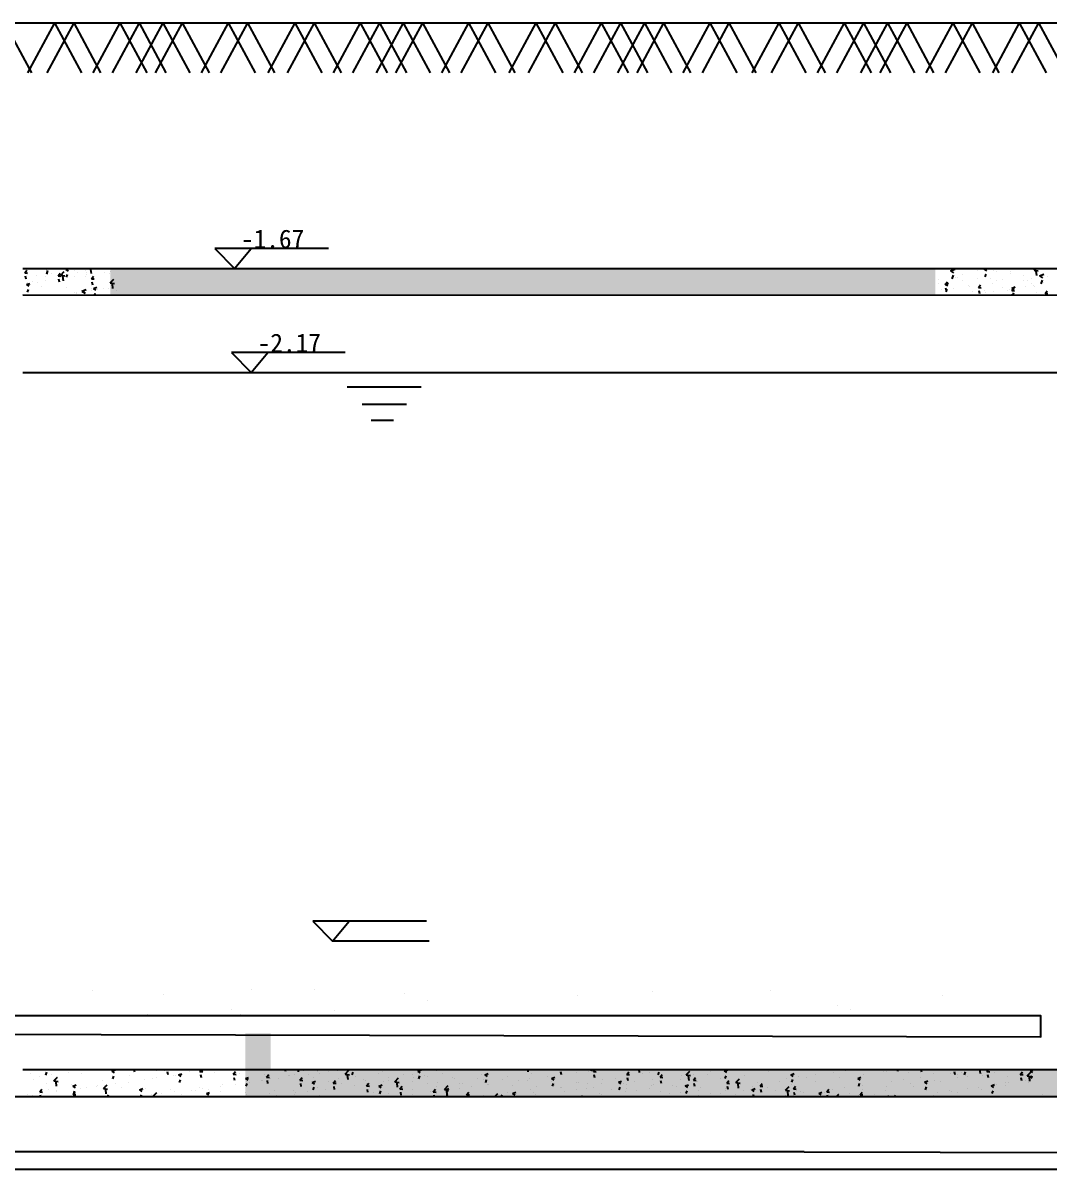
# Model space of a CAD drawing. Header units: inches. Extents: x -343134 to -190334, y -250018 to -182064.
# Drawn here: x -214346 to -207721, y -193820 to -186421 of the extents above; entities that cross this region are included whole.
import ezdxf

# ---------------------------------------------------------------- set-up
doc = ezdxf.new("R2010")
doc.units = ezdxf.units.IN
doc.header["$MEASUREMENT"] = 0
doc.linetypes.add('DASHDOT', pattern=[1, 0.5, -0.25, 0, -0.25])

# ---------------------------------------------------------------- blocks, each defined once
blk = doc.blocks.new('4')
at = {"ltscale": 5}
h = blk.add_hatch(dxfattribs=at)
h.set_pattern_fill('AR-CONC', color=256, scale=0.03, style=0)
h.set_pattern_definition([(50, (0, 0), (0.2151780548, -0.0188256405), [0.0225, -0.2475]), (355, (0, 0), (-0.0416254001, 0.2256576401), [0.018, -0.198]), (100.4514, (0.01793, -0.00157), (0.1735528145, 0.2068318626), [0.019122057, -0.2103426336]), (46.1842, (0, 0.06), (0.3201723146, -0.0496557043), [0.03375, -0.37125]), (96.6356, (0.02668, 0.05586), (0.2803988117, 0.2922353613), [0.0286830864, -0.3155139]), (351.1842, (0, 0.06), (0.2803985835, 0.2922355803), [0.027, -0.297]), (21, (0.03, 0.045), (0.17907211564, -0.1207856672), [0.0225, -0.2475]), (326, (0.03, 0.045), (0.0729945996, 0.2175450135), [0.018, -0.198]), (71.4514, (0.04492, 0.03493), (0.2520667886, 0.096759149), [0.019122057, -0.2103426336]), (37.5, (0, 0), (0.0036479566, 0.09986815615), [0, -0.1956, 0, -0.201, 0, -0.19875]), (7.5, (0, 0), (0.07892086123, 0.11832351356), [0, -0.1146, 0, -0.1911, 0, -0.07575]), (327.5, (-0.0669, 0), (0.16014673085, -0.00676646152), [0, -0.075, 0, -0.234, 0, -0.3105]), (317.5, (-0.0969, 0), (0.1749558508, 0.0300314947), [0, -0.0975, 0, -0.1554, 0, -0.2205])])
h.paths.add_polyline_path([(50057.2248, -10689.0826), (50051.8984, -10689.0826), (50051.8984, -10689.2543), (50057.2248, -10689.2557)])
h = blk.add_hatch(dxfattribs=at)
h.set_pattern_fill('AR-CONC', color=256, scale=0.05, style=0)
h.set_pattern_definition([(50, (1.6, 0), (0.3586300913, -0.0313760675), [0.0375, -0.4125]), (355, (1.6, 0), (-0.0693756668, 0.3760960669), [0.03, -0.33]), (100.4514, (1.6299, -0.0026), (0.2892546909, 0.344719771), [0.031870095, -0.350571056]), (46.1842, (1.6, 0.1), (0.5336205243, -0.082759507), [0.05625, -0.61875]), (96.6356, (1.6445, 0.0931), (0.467331353, 0.4870589355), [0.047805144, -0.5258565]), (351.1842, (1.6, 0.1), (0.4673309726, 0.4870593005), [0.045, -0.495]), (21, (1.65, 0.075), (0.298453526, -0.2013094453), [0.0375, -0.4125]), (326, (1.65, 0.075), (0.121657666, 0.3625750225), [0.03, -0.33]), (71.4514, (1.67488, 0.05822), (0.4201113143, 0.1612652484), [0.031870095, -0.350571056]), (37.5, (1.60001, 0), (0.00607992766, 0.1664469269), [0, -0.326, 0, -0.335, 0, -0.33125]), (7.5, (1.60001, 0), (0.1315347687, 0.19720585594), [0, -0.191, 0, -0.3185, 0, -0.12625]), (327.5, (1.48851, 0), (0.2669112181, -0.01127743587), [0, -0.125, 0, -0.39, 0, -0.5175]), (317.5, (1.4385, 0), (0.2915930847, 0.0500524912), [0, -0.1625, 0, -0.259, 0, -0.3675])])
h.paths.add_polyline_path([(50061.3404, -10694.2541), (50059.5302, -10694.2541), (50059.5302, -10690.5467), (50059.3385, -10690.5467), (50059.3385, -10694.2541), (50052.9344, -10694.2541), (50052.9344, -10694.02), (50052.7712, -10694.02), (50052.7712, -10694.4284), (50061.3404, -10694.4284)])
for p, q in [((50051.3344, -10689.0826), (50056.8344, -10689.0826)), ((50051.418, -10689.0829), (50051.418, -10689.0829)), ((50051.4908, -10689.0902), (50051.4894, -10689.0826)), ((50051.6105, -10689.0906), (50051.6313, -10689.0826)), ((50056.8344, -10689.0826), (50057.8344, -10689.0826)), ((50057.5404, -10689.0886), (50057.5561, -10689.0826)), ((50057.8344, -10689.0826), (50061.3344, -10689.0826)), ((50057.8623, -10689.0943), (50057.8735, -10689.0826)), ((50051.3461, -10689.1115), (50051.3605, -10689.0942)), ((50051.3461, -10689.1114), (50051.364, -10689.113)), ((50051.3553, -10689.1523), (50051.3518, -10689.1335)), ((50051.3633, -10689.1075), (50051.3633, -10689.1075)), ((50051.4189, -10689.13), (50051.4189, -10689.13)), ((50051.4804, -10689.1374), (50051.4804, -10689.1374)), ((50051.4878, -10689.1201), (50051.496, -10689.0959)), ((50051.519, -10689.1168), (50051.519, -10689.1168)), ((50051.5612, -10689.1303), (50051.5757, -10689.113)), ((50051.5612, -10689.1303), (50051.5792, -10689.1318)), ((50051.5704, -10689.1711), (50051.567, -10689.1523)), ((50051.5682, -10689.1387), (50051.5682, -10689.1387)), ((50051.5782, -10689.0896), (50051.5782, -10689.0896)), ((50051.5782, -10689.1268), (50051.6016, -10689.1025)), ((50051.5782, -10689.1268), (50051.6049, -10689.1309)), ((50051.5825, -10689.1562), (50051.5825, -10689.1562)), ((50051.5956, -10689.1618), (50051.5922, -10689.1333)), ((50051.6105, -10689.0906), (50051.6254, -10689.1006)), ((50051.6166, -10689.1398), (50051.6227, -10689.1216)), ((50051.6697, -10689.1329), (50051.6697, -10689.1329)), ((50051.6705, -10689.0968), (50051.6705, -10689.0968)), ((50051.6882, -10689.1075), (50051.6882, -10689.1075)), ((50051.7383, -10689.0964), (50051.7383, -10689.0964)), ((50051.7383, -10689.1337), (50051.7383, -10689.1337)), ((50051.7431, -10689.1087), (50051.7431, -10689.1087)), ((50051.7448, -10689.123), (50051.7448, -10689.123)), ((50051.7777, -10689.1153), (50051.7731, -10689.0902)), ((50051.7764, -10689.1491), (50051.7909, -10689.1319)), ((50051.7764, -10689.1491), (50051.7943, -10689.1507)), ((50051.8584, -10689.1081), (50051.8584, -10689.1081)), ((50051.8923, -10689.1126), (50051.8923, -10689.1126)), ((50051.8984, -10689.1032), (50051.8984, -10689.1032)), ((50051.8984, -10689.1765), (50051.9217, -10689.1521)), ((50057.2433, -10689.1547), (50057.2433, -10689.1547)), ((50057.2832, -10689.0868), (50057.2832, -10689.0868)), ((50057.3226, -10689.0978), (50057.3506, -10689.0871)), ((50057.3226, -10689.0978), (50057.3425, -10689.1113)), ((50057.3337, -10689.1504), (50057.3418, -10689.1262)), ((50057.3386, -10689.1396), (50057.3386, -10689.1396)), ((50057.357, -10689.1397), (50057.357, -10689.1397)), ((50057.3676, -10689.1406), (50057.3676, -10689.1406)), ((50057.4009, -10689.1244), (50057.4009, -10689.1244)), ((50057.4968, -10689.0958), (50057.4968, -10689.0958)), ((50057.4987, -10689.1464), (50057.4987, -10689.1464)), ((50057.5404, -10689.0886), (50057.5553, -10689.0987)), ((50057.5464, -10689.1148), (50057.5464, -10689.1148)), ((50057.5465, -10689.1378), (50057.5525, -10689.1197)), ((50057.5512, -10689.1385), (50057.5512, -10689.1385)), ((50057.5811, -10689.1496), (50057.5811, -10689.1496)), ((50057.603, -10689.0988), (50057.603, -10689.0988)), ((50057.6215, -10689.1049), (50057.6215, -10689.1049)), ((50057.6589, -10689.1532), (50057.6589, -10689.1532)), ((50057.7071, -10689.116), (50057.7071, -10689.116)), ((50057.7103, -10689.1049), (50057.7103, -10689.1049)), ((50057.7352, -10689.0899), (50057.7352, -10689.0899)), ((50057.7921, -10689.1314), (50057.7921, -10689.1314)), ((50057.847, -10689.1472), (50057.847, -10689.1472)), ((50057.8611, -10689.0948), (50057.8611, -10689.0948)), ((50057.8623, -10689.0942), (50057.889, -10689.0984)), ((50057.8797, -10689.1293), (50057.8764, -10689.1008)), ((50057.8975, -10689.1299), (50057.9255, -10689.1191)), ((50057.8975, -10689.1299), (50057.9174, -10689.1433)), ((50057.9238, -10689.1139), (50057.9238, -10689.1139)), ((50057.9471, -10689.134), (50057.9471, -10689.134)), ((50051.3584, -10689.1873), (50051.3794, -10689.1793)), ((50051.3585, -10689.1873), (50051.3734, -10689.1974)), ((50051.3645, -10689.2365), (50051.3706, -10689.2184)), ((50051.3666, -10689.1728), (50051.3666, -10689.1728)), ((50051.3932, -10689.1687), (50051.3932, -10689.1687)), ((50051.431, -10689.1754), (50051.431, -10689.1754)), ((50051.4552, -10689.2018), (50051.4552, -10689.2018)), ((50051.4802, -10689.1579), (50051.4802, -10689.1579)), ((50051.6154, -10689.2086), (50051.6154, -10689.2086)), ((50051.7156, -10689.2286), (50051.7436, -10689.2179)), ((50051.7156, -10689.2286), (50051.7355, -10689.242)), ((50051.7755, -10689.2154), (50051.7755, -10689.2154)), ((50051.7795, -10689.2264), (50051.7795, -10689.2264)), ((50051.7856, -10689.19), (50051.7821, -10689.1712)), ((50051.7896, -10689.2114), (50051.8106, -10689.2033)), ((50051.7896, -10689.2113), (50051.8045, -10689.2214)), ((50051.8179, -10689.2214), (50051.8179, -10689.2214)), ((50051.8577, -10689.2137), (50051.8577, -10689.2137)), ((50051.8887, -10689.2125), (50051.8887, -10689.2125)), ((50051.8887, -10689.2125), (50051.8887, -10689.2125)), ((50051.8984, -10689.1765), (50051.925, -10689.1806)), ((50051.9157, -10689.2115), (50051.9124, -10689.183)), ((50051.918, -10689.2082), (50051.918, -10689.2082)), ((50051.9357, -10689.2221), (50051.9357, -10689.2221)), ((50057.2457, -10689.1788), (50057.2457, -10689.1788)), ((50057.2672, -10689.2215), (50057.2672, -10689.2215)), ((50057.2878, -10689.1873), (50057.3023, -10689.17)), ((50057.2878, -10689.1872), (50057.3057, -10689.1888)), ((50057.2883, -10689.1854), (50057.3093, -10689.1773)), ((50057.2883, -10689.1854), (50057.3032, -10689.1954)), ((50057.297, -10689.2281), (50057.2935, -10689.2093)), ((50057.2944, -10689.2346), (50057.3005, -10689.2164)), ((50057.3427, -10689.2136), (50057.3427, -10689.2136)), ((50057.3997, -10689.1577), (50057.3997, -10689.1577)), ((50057.4421, -10689.1914), (50057.4421, -10689.1914)), ((50057.4429, -10689.2004), (50057.4429, -10689.2004)), ((50057.503, -10689.2061), (50057.5174, -10689.1888)), ((50057.503, -10689.2061), (50057.5209, -10689.2076)), ((50057.5122, -10689.2469), (50057.5087, -10689.2281)), ((50057.5426, -10689.2232), (50057.5426, -10689.2232)), ((50057.5944, -10689.1804), (50057.5944, -10689.1804)), ((50057.6171, -10689.1614), (50057.6171, -10689.1614)), ((50057.6562, -10689.2083), (50057.6562, -10689.2083)), ((50057.689, -10689.2273), (50057.689, -10689.2273)), ((50057.7034, -10689.2158), (50057.7034, -10689.2158)), ((50057.7181, -10689.2249), (50057.7326, -10689.2077)), ((50057.7181, -10689.2249), (50057.7361, -10689.2265)), ((50057.7194, -10689.2094), (50057.7404, -10689.2013)), ((50057.7195, -10689.2094), (50057.7344, -10689.2194)), ((50057.7946, -10689.1586), (50057.7946, -10689.1586)), ((50057.8059, -10689.2019), (50057.8059, -10689.2019)), ((50057.819, -10689.1599), (50057.819, -10689.1599)), ((50057.8457, -10689.1833), (50057.8457, -10689.1833)), ((50057.8574, -10689.1947), (50057.8574, -10689.1947)), ((50057.8639, -10689.1972), (50057.8639, -10689.1972)), ((50057.9085, -10689.1824), (50057.9167, -10689.1583)), ((50057.9208, -10689.1734), (50057.9208, -10689.1734)), ((50057.9333, -10689.2437), (50057.9478, -10689.2265)), ((50051.3344, -10689.2541), (50058.3396, -10689.256)), ((50051.3605, -10689.251), (50051.3605, -10689.251)), ((50051.5908, -10689.2513), (50051.5908, -10689.2513)), ((50051.6659, -10689.2414), (50051.6659, -10689.2414)), ((50051.6828, -10689.2437), (50051.6828, -10689.2437)), ((50051.6833, -10689.2406), (50051.6833, -10689.2406)), ((50051.7347, -10689.2336), (50051.7347, -10689.2336)), ((50051.7978, -10689.2541), (50051.8017, -10689.2424)), ((50052.0479, -10689.2547), (50052.0479, -10689.2547)), ((50052.2925, -10689.2542), (50052.2925, -10689.2542)), ((50052.3156, -10689.2547), (50052.3156, -10689.2547)), ((50057.4675, -10689.2331), (50057.4675, -10689.2331)), ((50057.5476, -10689.2383), (50057.5476, -10689.2383)), ((50057.5981, -10689.2319), (50057.5981, -10689.2319)), ((50057.7252, -10689.2541), (50057.7239, -10689.247)), ((50057.727, -10689.2541), (50057.7316, -10689.2405)), ((50057.8761, -10689.238), (50057.8761, -10689.238)), ((50057.9333, -10689.2437), (50057.9513, -10689.2453)), ((50051.3344, -10689.7543), (50056.9302, -10689.7543)), ((50056.9302, -10689.7543), (50064.999, -10689.753)), ((50053.4287, -10689.8479), (50053.9055, -10689.8479)), ((50053.5241, -10689.9584), (50053.8101, -10689.9584)), ((50053.5835, -10690.0619), (50053.7265, -10690.0619)), ((50051.3344, -10694.2541), (50057.9302, -10694.2541)), ((50051.8615, -10694.2583), (50051.8615, -10694.2583)), ((50051.9083, -10694.265), (50051.9293, -10694.2569)), ((50052.0558, -10694.2695), (50052.053, -10694.2541)), ((50052.0907, -10694.2554), (50052.0907, -10694.2554)), ((50052.2508, -10694.2621), (50052.2508, -10694.2621)), ((50052.477, -10694.2663), (50052.4872, -10694.2541)), ((50052.5738, -10694.2583), (50052.5738, -10694.2583)), ((50052.9883, -10694.2557), (50052.9883, -10694.2557)), ((50053.0287, -10694.2655), (50053.0325, -10694.2541)), ((50053.1129, -10694.2688), (50053.1112, -10694.2541)), ((50053.3648, -10694.2621), (50053.3648, -10694.2621)), ((50053.4157, -10694.2835), (50053.4391, -10694.2591)), ((50053.8849, -10694.2644), (50053.9059, -10694.2563)), ((50054.2318, -10694.2559), (50054.2318, -10694.2559)), ((50054.5963, -10694.2698), (50054.5935, -10694.2541)), ((50054.771, -10694.2584), (50054.771, -10694.2584)), ((50055.0053, -10694.2648), (50055.0089, -10694.2541)), ((50055.0175, -10694.2666), (50055.0279, -10694.2541)), ((50055.3143, -10694.2745), (50055.312, -10694.2541)), ((50055.5343, -10694.2551), (50055.5343, -10694.2551)), ((50055.8615, -10694.2637), (50055.8825, -10694.2556)), ((50055.9288, -10694.2578), (50055.9288, -10694.2578)), ((50056.7301, -10694.258), (50056.7301, -10694.258)), ((50056.9819, -10694.2642), (50056.9853, -10694.2541)), ((50057.1369, -10694.27), (50057.1339, -10694.2541)), ((50057.5085, -10694.2563), (50057.5085, -10694.2563)), ((50057.5158, -10694.2802), (50057.5127, -10694.2541)), ((50057.558, -10694.2668), (50057.5687, -10694.2541)), ((50057.6787, -10694.2598), (50057.6787, -10694.2598)), ((50057.8381, -10694.263), (50057.8591, -10694.255)), ((50057.9302, -10694.2541), (50059.7404, -10694.2541)), ((50051.3817, -10694.2788), (50051.3817, -10694.2788)), ((50051.4001, -10694.3212), (50051.4001, -10694.3212)), ((50051.443, -10694.2993), (50051.443, -10694.2993)), ((50051.4832, -10694.2902), (50051.4893, -10694.272)), ((50051.5181, -10694.2894), (50051.5181, -10694.2894)), ((50051.5345, -10694.3274), (50051.5578, -10694.3031)), ((50051.5345, -10694.3274), (50051.5611, -10694.3316)), ((50051.5518, -10694.3625), (50051.5485, -10694.334)), ((50051.5559, -10694.2987), (50051.5559, -10694.2987)), ((50051.6317, -10694.2744), (50051.6317, -10694.2744)), ((50051.7099, -10694.2776), (50051.7099, -10694.2776)), ((50051.8462, -10694.3238), (50051.8462, -10694.3238)), ((50051.9083, -10694.265), (50051.9232, -10694.2751)), ((50051.9143, -10694.3142), (50051.9204, -10694.2961)), ((50052.0136, -10694.3357), (50052.0136, -10694.3357)), ((50052.0212, -10694.2937), (50052.0212, -10694.2937)), ((50052.1205, -10694.318), (50052.1205, -10694.318)), ((50052.1677, -10694.3146), (50052.1677, -10694.3146)), ((50052.1956, -10694.3081), (50052.1956, -10694.3081)), ((50052.1961, -10694.2637), (50052.1961, -10694.2637)), ((50052.271, -10694.2883), (50052.2675, -10694.2695)), ((50052.3092, -10694.2932), (50052.3092, -10694.2932)), ((50052.3192, -10694.2954), (50052.3192, -10694.2954)), ((50052.3394, -10694.289), (50052.3604, -10694.281)), ((50052.3394, -10694.289), (50052.3543, -10694.2991)), ((50052.3455, -10694.3382), (50052.3516, -10694.3201)), ((50052.411, -10694.2689), (50052.411, -10694.2689)), ((50052.475, -10694.2729), (50052.475, -10694.2729)), ((50052.477, -10694.2663), (50052.4949, -10694.2679)), ((50052.4862, -10694.3072), (50052.4827, -10694.2884)), ((50052.4987, -10694.2682), (50052.4987, -10694.2682)), ((50052.5711, -10694.2757), (50052.5711, -10694.2757)), ((50052.6922, -10694.2851), (50052.7066, -10694.2679)), ((50052.6922, -10694.2851), (50052.7101, -10694.2867)), ((50052.7014, -10694.326), (50052.6979, -10694.3072)), ((50052.7312, -10694.2824), (50052.7312, -10694.2824)), ((50052.7705, -10694.3131), (50052.7915, -10694.305)), ((50052.7705, -10694.3131), (50052.7855, -10694.3231)), ((50052.7769, -10694.3324), (50052.7769, -10694.3324)), ((50052.873, -10694.3269), (50052.873, -10694.3269)), ((50052.8836, -10694.3226), (50052.8836, -10694.3226)), ((50052.8914, -10694.2892), (50052.8914, -10694.2892)), ((50052.9074, -10694.304), (50052.9218, -10694.2867)), ((50052.9074, -10694.3039), (50052.9253, -10694.3055)), ((50052.9165, -10694.3448), (50052.9131, -10694.326)), ((50052.9328, -10694.3099), (50052.9328, -10694.3099)), ((50052.9867, -10694.3119), (50052.9867, -10694.3119)), ((50053.0515, -10694.296), (50053.0515, -10694.296)), ((50053.0585, -10694.2925), (50053.0585, -10694.2925)), ((50053.0868, -10694.2888), (50053.0868, -10694.2888)), ((50053.1225, -10694.3228), (50053.137, -10694.3056)), ((50053.1225, -10694.3228), (50053.1405, -10694.3243)), ((50053.1484, -10694.2624), (50053.1484, -10694.2624)), ((50053.1761, -10694.287), (50053.1761, -10694.287)), ((50053.2017, -10694.3371), (50053.2227, -10694.329)), ((50053.2117, -10694.3027), (50053.2117, -10694.3027)), ((50053.2335, -10694.2625), (50053.2335, -10694.2625)), ((50053.2383, -10694.2696), (50053.2383, -10694.2696)), ((50053.2512, -10694.2771), (50053.2512, -10694.2771)), ((50053.3054, -10694.3284), (50053.3054, -10694.3284)), ((50053.3086, -10694.2692), (50053.3086, -10694.2692)), ((50053.3377, -10694.3416), (50053.3522, -10694.3244)), ((50053.3718, -10694.3095), (50053.3718, -10694.3095)), ((50053.4157, -10694.2835), (50053.4424, -10694.2876)), ((50053.4331, -10694.3185), (50053.4298, -10694.29)), ((50053.4598, -10694.2895), (50053.4659, -10694.2714)), ((50053.4687, -10694.276), (50053.4687, -10694.276)), ((50053.4803, -10694.2983), (50053.4803, -10694.2983)), ((50053.532, -10694.3163), (50053.532, -10694.3163)), ((50053.5445, -10694.3259), (50053.5445, -10694.3259)), ((50053.6289, -10694.2827), (50053.6289, -10694.2827)), ((50053.6553, -10694.2683), (50053.6553, -10694.2683)), ((50053.6641, -10694.3307), (50053.6641, -10694.3307)), ((50053.6921, -10694.323), (50053.6921, -10694.323)), ((50053.6961, -10694.3067), (50053.6961, -10694.3067)), ((50053.7359, -10694.3331), (50053.7593, -10694.3088)), ((50053.7359, -10694.3331), (50053.7626, -10694.3373)), ((50053.789, -10694.2895), (50053.789, -10694.2895)), ((50053.8519, -10694.2842), (50053.8519, -10694.2842)), ((50053.8523, -10694.3298), (50053.8523, -10694.3298)), ((50053.8536, -10694.3057), (50053.8536, -10694.3057)), ((50053.8849, -10694.2643), (50053.8998, -10694.2744)), ((50053.891, -10694.3136), (50053.897, -10694.2954)), ((50053.9287, -10694.2958), (50053.9287, -10694.2958)), ((50053.9492, -10694.2963), (50053.9492, -10694.2963)), ((50054.0059, -10694.263), (50054.0059, -10694.263)), ((50054.0423, -10694.2809), (50054.0423, -10694.2809)), ((50054.1093, -10694.303), (50054.1093, -10694.303)), ((50054.1198, -10694.3132), (50054.1198, -10694.3132)), ((50054.2695, -10694.3098), (50054.2695, -10694.3098)), ((50054.2947, -10694.2832), (50054.2947, -10694.2832)), ((50054.3096, -10694.3212), (50054.3096, -10694.3212)), ((50054.316, -10694.2884), (50054.337, -10694.2803)), ((50054.316, -10694.2884), (50054.3309, -10694.2984)), ((50054.3221, -10694.3376), (50054.3282, -10694.3194)), ((50054.4296, -10694.3166), (50054.4296, -10694.3166)), ((50054.4636, -10694.3001), (50054.4636, -10694.3001)), ((50054.531, -10694.3245), (50054.531, -10694.3245)), ((50054.5898, -10694.3233), (50054.5898, -10694.3233)), ((50054.6061, -10694.3146), (50054.6061, -10694.3146)), ((50054.6152, -10694.2809), (50054.6152, -10694.2809)), ((50054.7197, -10694.2996), (50054.7197, -10694.2996)), ((50054.7472, -10694.3124), (50054.7682, -10694.3043)), ((50054.7472, -10694.3124), (50054.7621, -10694.3225)), ((50054.7499, -10694.3301), (50054.7499, -10694.3301)), ((50054.8115, -10694.2886), (50054.808, -10694.2698)), ((50054.9092, -10694.2747), (50054.9092, -10694.2747)), ((50054.9843, -10694.2648), (50054.9843, -10694.2648)), ((50055.0175, -10694.2665), (50055.0354, -10694.2681)), ((50055.0267, -10694.3074), (50055.0232, -10694.2886)), ((50055.0729, -10694.3179), (50055.0729, -10694.3179)), ((50055.1571, -10694.312), (50055.1571, -10694.312)), ((50055.1783, -10694.3364), (50055.1993, -10694.3284)), ((50055.2287, -10694.2954), (50055.2287, -10694.2954)), ((50055.2327, -10694.2854), (50055.2471, -10694.2681)), ((50055.2327, -10694.2854), (50055.2506, -10694.2869)), ((50055.2419, -10694.3262), (50055.2384, -10694.3074)), ((50055.2836, -10694.3333), (50055.2836, -10694.3333)), ((50055.3321, -10694.282), (50055.3321, -10694.282)), ((50055.3827, -10694.2743), (50055.3827, -10694.2743)), ((50055.3972, -10694.3184), (50055.3972, -10694.3184)), ((50055.4364, -10694.2889), (50055.4425, -10694.2707)), ((50055.4479, -10694.3042), (50055.4623, -10694.287)), ((50055.4479, -10694.3042), (50055.4658, -10694.3058)), ((50055.4571, -10694.3451), (50055.4536, -10694.3263)), ((50055.5789, -10694.3179), (50055.5789, -10694.3179)), ((50055.5867, -10694.2934), (50055.5867, -10694.2934)), ((50055.6171, -10694.2892), (50055.6405, -10694.2648)), ((50055.6171, -10694.2892), (50055.6438, -10694.2933)), ((50055.6345, -10694.3242), (50055.6312, -10694.2957)), ((50055.6618, -10694.2835), (50055.6618, -10694.2835)), ((50055.663, -10694.323), (50055.6775, -10694.3058)), ((50055.663, -10694.323), (50055.681, -10694.3246)), ((50055.6864, -10694.3325), (50055.6864, -10694.3325)), ((50055.7539, -10694.2878), (50055.7539, -10694.2878)), ((50055.7754, -10694.2686), (50055.7754, -10694.2686)), ((50055.8405, -10694.3114), (50055.8405, -10694.3114)), ((50055.8615, -10694.2637), (50055.8764, -10694.2738)), ((50055.8676, -10694.3129), (50055.8737, -10694.2948)), ((50055.8782, -10694.3419), (50055.8927, -10694.3246)), ((50055.9373, -10694.3388), (50055.9607, -10694.3145)), ((50055.992, -10694.2922), (50055.992, -10694.2922)), ((50056.1478, -10694.2697), (50056.1478, -10694.2697)), ((50056.2183, -10694.3327), (50056.2183, -10694.3327)), ((50056.2641, -10694.3122), (50056.2641, -10694.3122)), ((50056.2926, -10694.2877), (50056.3136, -10694.2797)), ((50056.2926, -10694.2877), (50056.3076, -10694.2978)), ((50056.2987, -10694.3369), (50056.3048, -10694.3188)), ((50056.3392, -10694.3023), (50056.3392, -10694.3023)), ((50056.3933, -10694.3027), (50056.3933, -10694.3027)), ((50056.4497, -10694.3292), (50056.4497, -10694.3292)), ((50056.4528, -10694.2873), (50056.4528, -10694.2873)), ((50056.5683, -10694.2727), (50056.5683, -10694.2727)), ((50056.6056, -10694.3067), (50056.6056, -10694.3067)), ((50056.6423, -10694.2624), (50056.6423, -10694.2624)), ((50056.7238, -10694.3118), (50056.7448, -10694.3037)), ((50056.7238, -10694.3117), (50056.7387, -10694.3218)), ((50056.7596, -10694.2856), (50056.7596, -10694.2856)), ((50056.8902, -10694.2648), (50056.8902, -10694.2648)), ((50056.9111, -10694.2664), (50056.9111, -10694.2664)), ((50056.9416, -10694.3309), (50056.9416, -10694.3309)), ((50057.0167, -10694.321), (50057.0167, -10694.321)), ((50057.0504, -10694.2715), (50057.0504, -10694.2715)), ((50057.1303, -10694.3061), (50057.1303, -10694.3061)), ((50057.1549, -10694.3358), (50057.1759, -10694.3277)), ((50057.1549, -10694.3358), (50057.1698, -10694.3458)), ((50057.2105, -10694.2783), (50057.2105, -10694.2783)), ((50057.2173, -10694.3226), (50057.2173, -10694.3226)), ((50057.2557, -10694.3316), (50057.2557, -10694.3316)), ((50057.3198, -10694.2811), (50057.3198, -10694.2811)), ((50057.352, -10694.2888), (50057.3486, -10694.27)), ((50057.3688, -10694.3034), (50057.3688, -10694.3034)), ((50057.3707, -10694.2851), (50057.3707, -10694.2851)), ((50057.3949, -10694.2712), (50057.3949, -10694.2712)), ((50057.4131, -10694.2882), (50057.4191, -10694.2701)), ((50057.4306, -10694.3015), (50057.4306, -10694.3015)), ((50057.5247, -10694.2809), (50057.5247, -10694.2809)), ((50057.5308, -10694.2918), (50057.5308, -10694.2918)), ((50057.558, -10694.2668), (50057.5759, -10694.2684)), ((50057.5672, -10694.3077), (50057.5637, -10694.2889)), ((50057.6056, -10694.2715), (50057.6056, -10694.2715)), ((50057.691, -10694.2986), (50057.691, -10694.2986)), ((50057.7732, -10694.2856), (50057.7877, -10694.2684)), ((50057.7732, -10694.2856), (50057.7911, -10694.2872)), ((50057.7824, -10694.3265), (50057.7789, -10694.3077)), ((50057.8077, -10694.3248), (50057.8077, -10694.3248)), ((50057.8186, -10694.2949), (50057.8419, -10694.2705)), ((50057.8186, -10694.2949), (50057.8453, -10694.299)), ((50057.8359, -10694.3299), (50057.8326, -10694.3014)), ((50057.8381, -10694.263), (50057.8531, -10694.2731)), ((50057.8442, -10694.3122), (50057.8503, -10694.2941)), ((50057.8511, -10694.3054), (50057.8511, -10694.3054)), ((50057.8524, -10694.3073), (50057.8524, -10694.3073)), ((50051.4392, -10694.4077), (50051.4392, -10694.4077)), ((50051.4427, -10694.3978), (50051.4572, -10694.3806)), ((50051.4427, -10694.3978), (50051.4607, -10694.3994)), ((50051.4873, -10694.3473), (50051.4873, -10694.3473)), ((50051.4963, -10694.3838), (50051.4963, -10694.3838)), ((50051.5523, -10694.3985), (50051.5523, -10694.3985)), ((50051.5528, -10694.3927), (50051.5528, -10694.3927)), ((50051.6474, -10694.354), (50051.6474, -10694.354)), ((50051.6562, -10694.3618), (50051.6772, -10694.3537)), ((50051.6562, -10694.3618), (50051.6711, -10694.3718)), ((50051.6579, -10694.4167), (50051.6724, -10694.3994)), ((50051.6623, -10694.411), (50051.6683, -10694.3928)), ((50051.6713, -10694.3538), (50051.6713, -10694.3538)), ((50051.7063, -10694.3774), (50051.7063, -10694.3774)), ((50051.7423, -10694.3678), (50051.7423, -10694.3678)), ((50051.8076, -10694.3608), (50051.8076, -10694.3608)), ((50051.8174, -10694.3579), (50051.8174, -10694.3579)), ((50051.8546, -10694.3771), (50051.878, -10694.3527)), ((50051.8546, -10694.3771), (50051.8813, -10694.3812)), ((50051.8578, -10694.3582), (50051.8578, -10694.3582)), ((50051.872, -10694.4121), (50051.8687, -10694.3836)), ((50051.931, -10694.343), (50051.931, -10694.343)), ((50051.9677, -10694.3676), (50051.9677, -10694.3676)), ((50052.0873, -10694.3858), (50052.1083, -10694.3777)), ((50052.0873, -10694.3858), (50052.1023, -10694.3959)), ((50052.1279, -10694.3743), (50052.1279, -10694.3743)), ((50052.1748, -10694.4267), (50052.1982, -10694.4024)), ((50052.288, -10694.3811), (50052.288, -10694.3811)), ((50052.3156, -10694.3953), (50052.3156, -10694.3953)), ((50052.4197, -10694.3865), (50052.4197, -10694.3865)), ((50052.4482, -10694.3879), (50052.4482, -10694.3879)), ((50052.4714, -10694.3728), (50052.4714, -10694.3728)), ((50052.4948, -10694.3767), (50052.4948, -10694.3767)), ((50052.5185, -10694.4098), (50052.5395, -10694.4018)), ((50052.5185, -10694.4098), (50052.5334, -10694.4199)), ((50052.5337, -10694.3826), (50052.5337, -10694.3826)), ((50052.6083, -10694.3946), (50052.6083, -10694.3946)), ((50052.6085, -10694.3617), (50052.6085, -10694.3617)), ((50052.6254, -10694.3516), (50052.6254, -10694.3516)), ((50052.7086, -10694.3526), (50052.7086, -10694.3526)), ((50052.7685, -10694.4014), (50052.7685, -10694.4014)), ((50052.7766, -10694.3623), (50052.7827, -10694.3441)), ((50052.7979, -10694.3368), (50052.7979, -10694.3368)), ((50052.9286, -10694.4082), (50052.9286, -10694.4082)), ((50052.9291, -10694.4098), (50052.9291, -10694.4098)), ((50052.9554, -10694.3884), (50052.9554, -10694.3884)), ((50053.0831, -10694.3887), (50053.0831, -10694.3887)), ((50053.0972, -10694.4053), (50053.0972, -10694.4053)), ((50053.1317, -10694.3636), (50053.1283, -10694.3448)), ((50053.1304, -10694.3584), (50053.1304, -10694.3584)), ((50053.1723, -10694.3954), (50053.1723, -10694.3954)), ((50053.2017, -10694.3371), (50053.2166, -10694.3471)), ((50053.2077, -10694.3863), (50053.2138, -10694.3682)), ((50053.2347, -10694.3695), (50053.2347, -10694.3695)), ((50053.2859, -10694.3804), (50053.2859, -10694.3804)), ((50053.3377, -10694.3416), (50053.3556, -10694.3432)), ((50053.3469, -10694.3825), (50053.3434, -10694.3637)), ((50053.3905, -10694.347), (50053.3905, -10694.347)), ((50053.4754, -10694.3555), (50053.4754, -10694.3555)), ((50053.5505, -10694.3456), (50053.5505, -10694.3456)), ((50053.5529, -10694.3604), (50053.5673, -10694.3432)), ((50053.5529, -10694.3604), (50053.5708, -10694.362)), ((50053.5621, -10694.4013), (50053.5586, -10694.3825)), ((50053.5949, -10694.4033), (50053.5949, -10694.4033)), ((50053.6328, -10694.3611), (50053.6538, -10694.3531)), ((50053.6328, -10694.3611), (50053.6477, -10694.3712)), ((50053.6389, -10694.4103), (50053.645, -10694.3922)), ((50053.6924, -10694.4065), (50053.6924, -10694.4065)), ((50053.7533, -10694.3682), (50053.7499, -10694.3397)), ((50053.7681, -10694.3793), (50053.7825, -10694.362)), ((50053.7681, -10694.3792), (50053.786, -10694.3808)), ((50053.7698, -10694.3733), (50053.7698, -10694.3733)), ((50053.7773, -10694.4201), (50053.7738, -10694.4013)), ((50053.8482, -10694.384), (50053.8482, -10694.384)), ((50053.9448, -10694.3433), (50053.9448, -10694.3433)), ((50053.9634, -10694.3992), (50053.9634, -10694.3992)), ((50053.9832, -10694.3981), (50053.9977, -10694.3809)), ((50053.9832, -10694.3981), (50054.0012, -10694.3996)), ((50054.0023, -10694.3629), (50054.0023, -10694.3629)), ((50054.0124, -10694.3366), (50054.0124, -10694.3366)), ((50054.0561, -10694.3828), (50054.0794, -10694.3584)), ((50054.0561, -10694.3828), (50054.0827, -10694.3869)), ((50054.0639, -10694.3851), (50054.085, -10694.3771)), ((50054.064, -10694.3851), (50054.0789, -10694.3952)), ((50054.0734, -10694.4178), (50054.0701, -10694.3893)), ((50054.1528, -10694.3742), (50054.1528, -10694.3742)), ((50054.1538, -10694.3437), (50054.1538, -10694.3437)), ((50054.1726, -10694.3433), (50054.1726, -10694.3433)), ((50054.1984, -10694.4169), (50054.2129, -10694.3997)), ((50054.2279, -10694.3644), (50054.2279, -10694.3644)), ((50054.3327, -10694.3501), (50054.3327, -10694.3501)), ((50054.3416, -10694.3494), (50054.3416, -10694.3494)), ((50054.3801, -10694.4284), (50054.3996, -10694.4081)), ((50054.46, -10694.4), (50054.46, -10694.4)), ((50054.4929, -10694.3569), (50054.4929, -10694.3569)), ((50054.4951, -10694.4092), (50054.5161, -10694.4011)), ((50054.4951, -10694.4092), (50054.51, -10694.4192)), ((50054.6115, -10694.3808), (50054.6115, -10694.3808)), ((50054.6322, -10694.4021), (50054.6322, -10694.4021)), ((50054.653, -10694.3636), (50054.653, -10694.3636)), ((50054.7532, -10694.3616), (50054.7593, -10694.3435)), ((50054.7673, -10694.3583), (50054.7673, -10694.3583)), ((50054.8072, -10694.3721), (50054.8072, -10694.3721)), ((50054.8132, -10694.3704), (50054.8132, -10694.3704)), ((50054.8303, -10694.393), (50054.8303, -10694.393)), ((50054.9054, -10694.3831), (50054.9054, -10694.3831)), ((50054.91, -10694.3369), (50054.91, -10694.3369)), ((50054.9214, -10694.3371), (50054.9214, -10694.3371)), ((50054.9733, -10694.3772), (50054.9733, -10694.3772)), ((50054.9821, -10694.3421), (50054.9821, -10694.3421)), ((50055.019, -10694.3681), (50055.019, -10694.3681)), ((50055.054, -10694.4079), (50055.054, -10694.4079)), ((50055.0702, -10694.3436), (50055.0702, -10694.3436)), ((50055.1334, -10694.3839), (50055.1334, -10694.3839)), ((50055.1783, -10694.3364), (50055.1932, -10694.3465)), ((50055.1844, -10694.3856), (50055.1905, -10694.3675)), ((50055.2085, -10694.3432), (50055.2085, -10694.3432)), ((50055.2251, -10694.3953), (50055.2251, -10694.3953)), ((50055.229, -10694.3779), (50055.229, -10694.3779)), ((50055.2303, -10694.3504), (50055.2303, -10694.3504)), ((50055.2936, -10694.3907), (50055.2936, -10694.3907)), ((50055.3791, -10694.3742), (50055.3791, -10694.3742)), ((50055.3905, -10694.3572), (50055.3905, -10694.3572)), ((50055.4039, -10694.3479), (50055.4039, -10694.3479)), ((50055.4537, -10694.3975), (50055.4537, -10694.3975)), ((50055.5306, -10694.355), (50055.5306, -10694.355)), ((50055.5506, -10694.3639), (50055.5506, -10694.3639)), ((50055.5828, -10694.4019), (50055.5828, -10694.4019)), ((50055.6094, -10694.3605), (50055.6304, -10694.3524)), ((50055.6094, -10694.3605), (50055.6244, -10694.3705)), ((50055.6139, -10694.4042), (50055.6139, -10694.4042)), ((50055.6155, -10694.4097), (50055.6216, -10694.3915)), ((50055.6722, -10694.3639), (50055.6688, -10694.3451)), ((50055.6965, -10694.3869), (50055.6965, -10694.3869)), ((50055.7108, -10694.3707), (50055.7108, -10694.3707)), ((50055.8684, -10694.3928), (50055.8684, -10694.3928)), ((50055.8709, -10694.3775), (50055.8709, -10694.3775)), ((50055.8782, -10694.3418), (50055.8961, -10694.3434)), ((50055.8874, -10694.3827), (50055.8839, -10694.3639)), ((50055.8859, -10694.362), (50055.8859, -10694.362)), ((50055.9373, -10694.3388), (50055.964, -10694.343)), ((50055.9547, -10694.3739), (50055.9514, -10694.3454)), ((50055.961, -10694.3521), (50055.961, -10694.3521)), ((50055.9884, -10694.392), (50055.9884, -10694.392)), ((50056.0311, -10694.3842), (50056.0311, -10694.3842)), ((50056.0406, -10694.3845), (50056.0616, -10694.3764)), ((50056.0406, -10694.3845), (50056.0555, -10694.3945)), ((50056.0434, -10694.3628), (50056.0434, -10694.3628)), ((50056.0746, -10694.3371), (50056.0746, -10694.3371)), ((50056.0934, -10694.3607), (50056.1079, -10694.3435)), ((50056.0934, -10694.3607), (50056.1113, -10694.3622)), ((50056.1026, -10694.4015), (50056.0991, -10694.3827)), ((50056.1442, -10694.3695), (50056.1442, -10694.3695)), ((50056.1912, -10694.391), (50056.1912, -10694.391)), ((50056.2575, -10694.3885), (50056.2809, -10694.3641)), ((50056.2575, -10694.3885), (50056.2842, -10694.3926)), ((50056.2749, -10694.4235), (50056.2715, -10694.395)), ((50056.2982, -10694.3484), (50056.2982, -10694.3484)), ((50056.3086, -10694.3795), (50056.323, -10694.3623)), ((50056.3086, -10694.3795), (50056.3265, -10694.3811)), ((50056.3178, -10694.4204), (50056.3143, -10694.4016)), ((50056.3514, -10694.3978), (50056.3514, -10694.3978)), ((50056.3739, -10694.4056), (50056.3739, -10694.4056)), ((50056.4717, -10694.4085), (50056.4927, -10694.4004)), ((50056.4717, -10694.4085), (50056.4866, -10694.4186)), ((50056.5115, -10694.4045), (50056.5115, -10694.4045)), ((50056.5238, -10694.3983), (50056.5382, -10694.3811)), ((50056.5238, -10694.3983), (50056.5417, -10694.3999)), ((50056.5634, -10694.3807), (50056.5634, -10694.3807)), ((50056.6019, -10694.4066), (50056.6019, -10694.4066)), ((50056.6385, -10694.3708), (50056.6385, -10694.3708)), ((50056.7299, -10694.361), (50056.7359, -10694.3428)), ((50056.7389, -10694.4172), (50056.7534, -10694.3999)), ((50056.7521, -10694.3559), (50056.7521, -10694.3559)), ((50056.7559, -10694.3855), (50056.7559, -10694.3855)), ((50056.9058, -10694.3916), (50056.9058, -10694.3916)), ((50056.9075, -10694.3663), (50056.9075, -10694.3663)), ((50057.0633, -10694.3438), (50057.0633, -10694.3438)), ((50057.0807, -10694.3616), (50057.0807, -10694.3616)), ((50057.161, -10694.385), (50057.1671, -10694.3669)), ((50057.2408, -10694.3994), (50057.2408, -10694.3994)), ((50057.3159, -10694.3896), (50057.3159, -10694.3896)), ((50057.3276, -10694.3974), (50057.3276, -10694.3974)), ((50057.3652, -10694.4033), (50057.3652, -10694.4033)), ((50057.4296, -10694.3746), (50057.4296, -10694.3746)), ((50057.5025, -10694.3674), (50057.5025, -10694.3674)), ((50057.521, -10694.3808), (50057.521, -10694.3808)), ((50057.586, -10694.3598), (50057.6071, -10694.3517)), ((50057.5861, -10694.3598), (50057.601, -10694.3699)), ((50057.5921, -10694.409), (50057.5982, -10694.3909)), ((50057.619, -10694.3497), (50057.619, -10694.3497)), ((50057.675, -10694.3597), (50057.675, -10694.3597)), ((50057.6775, -10694.3374), (50057.6775, -10694.3374)), ((50057.6941, -10694.3398), (50057.6941, -10694.3398)), ((50057.8266, -10694.3405), (50057.8266, -10694.3405)), ((50051.1712, -10694.4284), (50059.8544, -10694.4284)), ((50051.3641, -10694.4176), (50051.3641, -10694.4176)), ((50051.3965, -10694.421), (50051.3965, -10694.421)), ((50051.45, -10694.4284), (50051.4485, -10694.4199)), ((50051.6579, -10694.4166), (50051.6758, -10694.4182)), ((50051.879, -10694.4284), (50051.8875, -10694.4183)), ((50052.0956, -10694.4284), (50052.0995, -10694.4169)), ((50052.1167, -10694.4265), (50052.1167, -10694.4265)), ((50052.164, -10694.4145), (50052.164, -10694.4145)), ((50052.1748, -10694.4267), (50052.1855, -10694.4284)), ((50052.2303, -10694.4115), (50052.2303, -10694.4115)), ((50052.3587, -10694.4127), (50052.3587, -10694.4127)), ((50052.7805, -10694.4185), (50052.7805, -10694.4185)), ((50052.9638, -10694.4284), (50052.9706, -10694.4258)), ((50053.0887, -10694.4149), (50053.0887, -10694.4149)), ((50053.2489, -10694.4217), (50053.2489, -10694.4217)), ((50053.5409, -10694.4257), (50053.5409, -10694.4257)), ((50053.7746, -10694.424), (50053.7746, -10694.424)), ((50053.8498, -10694.4142), (50053.8498, -10694.4142)), ((50053.9905, -10694.4284), (50053.989, -10694.4201)), ((50054.072, -10694.4284), (50054.0761, -10694.4162)), ((50054.1984, -10694.4169), (50054.2164, -10694.4185)), ((50054.306, -10694.4211), (50054.306, -10694.4211)), ((50054.4198, -10694.4284), (50054.4281, -10694.4185)), ((50054.6408, -10694.4179), (50054.6408, -10694.4179)), ((50054.9387, -10694.4284), (50054.9472, -10694.4251)), ((50055.0692, -10694.4178), (50055.0692, -10694.4178)), ((50055.5077, -10694.4117), (50055.5077, -10694.4117)), ((50055.6935, -10694.4228), (50055.6935, -10694.4228)), ((50055.774, -10694.411), (50055.774, -10694.411)), ((50055.8368, -10694.4112), (50055.8368, -10694.4112)), ((50055.9342, -10694.4178), (50055.9342, -10694.4178)), ((50056.0484, -10694.4284), (50056.0527, -10694.4156)), ((50056.0943, -10694.4245), (50056.0943, -10694.4245)), ((50056.2603, -10694.4206), (50056.2603, -10694.4206)), ((50056.531, -10694.4284), (50056.5295, -10694.4204)), ((50056.587, -10694.4284), (50056.601, -10694.4138)), ((50056.6717, -10694.4113), (50056.6717, -10694.4113)), ((50056.7308, -10694.4217), (50056.7308, -10694.4217)), ((50056.7389, -10694.4172), (50056.7569, -10694.4187)), ((50056.8318, -10694.4181), (50056.8318, -10694.4181)), ((50056.9136, -10694.4284), (50056.9238, -10694.4245)), ((50056.9605, -10694.4284), (50056.9686, -10694.4188)), ((50056.992, -10694.4248), (50056.992, -10694.4248)), ((50057.0514, -10694.4244), (50057.0514, -10694.4244)), ((50057.1526, -10694.4275), (50057.1526, -10694.4275)), ((50057.2137, -10694.4225), (50057.2137, -10694.4225)), ((50057.9183, -10694.4182), (50057.9183, -10694.4182)), ((50056.3782, -10694.7857), (50048.3695, -10694.7857)), ((50056.3782, -10694.7857), (50061.7541, -10694.796)), ((50048.3695, -10694.8969), (50061.8682, -10694.8969))]:
    blk.add_line(p, q, dxfattribs=at)
at = {"ltscale": 5, "const_width": 0.0000163}
for points in [[(50051.592, -10693.7176), (50051.6743, -10693.9087), (50051.7134, -10693.9087), (50051.7959, -10693.7151)], [(50052.0614, -10693.7176), (50052.1437, -10693.9087), (50052.1827, -10693.9087), (50052.2653, -10693.7151)], [(50052.6136, -10693.7176), (50052.6959, -10693.9087), (50052.7349, -10693.9087), (50052.8175, -10693.7151)], [(50053.2072, -10693.7176), (50053.2895, -10693.9087), (50053.3286, -10693.9087), (50053.4111, -10693.7151)], [(50053.7802, -10693.7176), (50053.8624, -10693.9087), (50053.9015, -10693.9087), (50053.984, -10693.7151)], [(50054.3255, -10693.7176), (50054.4077, -10693.9087), (50054.4468, -10693.9087), (50054.5293, -10693.7151)], [(50054.8915, -10693.7176), (50054.9738, -10693.9087), (50055.0128, -10693.9087), (50055.0953, -10693.7151)], [(50055.3816, -10693.7176), (50055.4638, -10693.9087), (50055.5029, -10693.9087), (50055.5854, -10693.7151)], [(50055.9683, -10693.7176), (50056.0506, -10693.9087), (50056.0896, -10693.9087), (50056.1721, -10693.7151)], [(50056.541, -10693.7176), (50056.6233, -10693.9087), (50056.6623, -10693.9087), (50056.7449, -10693.7151)], [(50057.2479, -10693.7176), (50057.3302, -10693.9087), (50057.3692, -10693.9087), (50057.4518, -10693.7151)]]:
    blk.add_lwpolyline(points, dxfattribs=at)
at = {"ltscale": 5}
blk.add_lwpolyline([(50048.3695, -10694.02), (50057.9069, -10694.043), (50057.9069, -10693.9087), (50048.3695, -10693.9087)], close=True, dxfattribs=at)

msp = doc.modelspace()

# ---------------------------------------------------------------- linework, layer by layer
at = {"ltscale": 5}
for p, q in [((-333056.2, -186420.9), (-190333.8, -186420.9)), ((-214465.3, -186420.9), (-214291.2, -186742.3)), ((-214142.7, -186420.9), (-214316.7, -186742.3)), ((-214018.4, -186420.9), (-214192.4, -186742.3)), ((-214142.7, -186420.9), (-213968.6, -186742.3)), ((-214018.4, -186420.9), (-213844.3, -186742.3)), ((-213720.9, -186420.9), (-213894.9, -186742.3)), ((-213720.9, -186420.9), (-213894.9, -186742.3)), ((-213596.6, -186420.9), (-213770.6, -186742.3)), ((-213720.9, -186420.9), (-213546.8, -186742.3)), ((-213442.2, -186420.9), (-213616.3, -186742.3)), ((-213596.6, -186420.9), (-213422.5, -186742.3)), ((-213317.9, -186420.9), (-213492, -186742.3)), ((-213442.2, -186420.9), (-213268.2, -186742.3)), ((-213317.9, -186420.9), (-213143.9, -186742.3)), ((-213020.4, -186420.9), (-213194.5, -186742.3)), ((-212896.1, -186420.9), (-213070.2, -186742.3)), ((-213020.4, -186420.9), (-212846.4, -186742.3)), ((-212896.1, -186420.9), (-212722.1, -186742.3)), ((-212591, -186420.9), (-212765, -186742.3)), ((-212466.7, -186420.9), (-212640.7, -186742.3)), ((-212591, -186420.9), (-212416.9, -186742.3)), ((-212466.7, -186420.9), (-212292.6, -186742.3)), ((-212169.2, -186420.9), (-212343.2, -186742.3)), ((-212044.9, -186420.9), (-212218.9, -186742.3)), ((-212169.2, -186420.9), (-211995.1, -186742.3)), ((-211890.5, -186420.9), (-212064.6, -186742.3)), ((-212044.9, -186420.9), (-211870.8, -186742.3)), ((-211766.2, -186420.9), (-211940.3, -186742.3)), ((-211890.5, -186420.9), (-211716.5, -186742.3)), ((-211766.2, -186420.9), (-211592.2, -186742.3)), ((-211468.7, -186420.9), (-211642.8, -186742.3)), ((-211344.4, -186420.9), (-211518.5, -186742.3)), ((-211468.7, -186420.9), (-211294.7, -186742.3)), ((-211344.4, -186420.9), (-211170.4, -186742.3)), ((-211034.4, -186420.9), (-211208.5, -186742.3)), ((-210910.1, -186420.9), (-211084.2, -186742.3)), ((-211034.4, -186420.9), (-210860.4, -186742.3)), ((-210910.1, -186420.9), (-210736.1, -186742.3)), ((-210612.6, -186420.9), (-210786.7, -186742.3)), ((-210488.3, -186420.9), (-210662.3, -186742.3)), ((-210612.6, -186420.9), (-210438.6, -186742.3)), ((-210334, -186420.9), (-210508, -186742.3)), ((-210488.3, -186420.9), (-210314.3, -186742.3)), ((-210209.7, -186420.9), (-210383.7, -186742.3)), ((-210334, -186420.9), (-210159.9, -186742.3)), ((-210209.7, -186420.9), (-210035.6, -186742.3)), ((-209912.2, -186420.9), (-210086.2, -186742.3)), ((-209787.9, -186420.9), (-209961.9, -186742.3)), ((-209912.2, -186420.9), (-209738.1, -186742.3)), ((-209787.9, -186420.9), (-209613.8, -186742.3)), ((-209465.3, -186420.9), (-209639.3, -186742.3)), ((-209341, -186420.9), (-209515, -186742.3)), ((-209465.3, -186420.9), (-209291.2, -186742.3)), ((-209341, -186420.9), (-209166.9, -186742.3)), ((-209043.5, -186420.9), (-209217.5, -186742.3)), ((-209043.5, -186420.9), (-209217.5, -186742.3)), ((-208919.1, -186420.9), (-209093.2, -186742.3)), ((-209043.5, -186420.9), (-208869.4, -186742.3)), ((-208764.8, -186420.9), (-208938.9, -186742.3)), ((-208919.1, -186420.9), (-208745.1, -186742.3)), ((-208640.5, -186420.9), (-208814.6, -186742.3)), ((-208764.8, -186420.9), (-208590.8, -186742.3)), ((-208640.5, -186420.9), (-208466.5, -186742.3)), ((-208343, -186420.9), (-208517.1, -186742.3)), ((-208218.7, -186420.9), (-208392.7, -186742.3)), ((-208343, -186420.9), (-208169, -186742.3)), ((-208218.7, -186420.9), (-208044.7, -186742.3)), ((-207913.6, -186420.9), (-208087.6, -186742.3)), ((-207789.3, -186420.9), (-207963.3, -186742.3)), ((-207913.6, -186420.9), (-207739.5, -186742.3)), ((-207789.3, -186420.9), (-207615.2, -186742.3)), ((-212372.5, -187876.1), (-213106.8, -187876.1)), ((-213106.8, -187876.1), (-212980.1, -188005.5)), ((-212980.1, -188005.5), (-212872.7, -187876.1)), ((-212264.7, -188547.9), (-212999, -188547.9)), ((-212999, -188547.9), (-212872.3, -188677.3)), ((-212872.3, -188677.3), (-212765, -188547.9)), ((-211739.7, -192218.7), (-212474, -192218.7)), ((-212474, -192218.7), (-212347.3, -192348.1)), ((-212347.3, -192348.1), (-212239.9, -192218.7)), ((-211723.2, -192348.1), (-212347.3, -192348.1))]:
    msp.add_line(p, q, dxfattribs=at)

# ---------------------------------------------------------------- block references
at = {"linetype": 'DASHDOT', "xscale": 1000, "yscale": 1000, "zscale": 1000}
msp.add_blockref('4', (-50265680.5, 10501077), dxfattribs=at)

# ---------------------------------------------------------------- texts
at = {"ltscale": 5, "char_height": 120, "width": 6167.279, "attachment_point": 1}
for s, insert in [('-1.67', (-212938.1, -187755)), ('-2.17', (-212830.3, -188426.7))]:
    msp.add_mtext(s, dxfattribs=dict(at, insert=insert))

doc.saveas('drawing.dxf')
